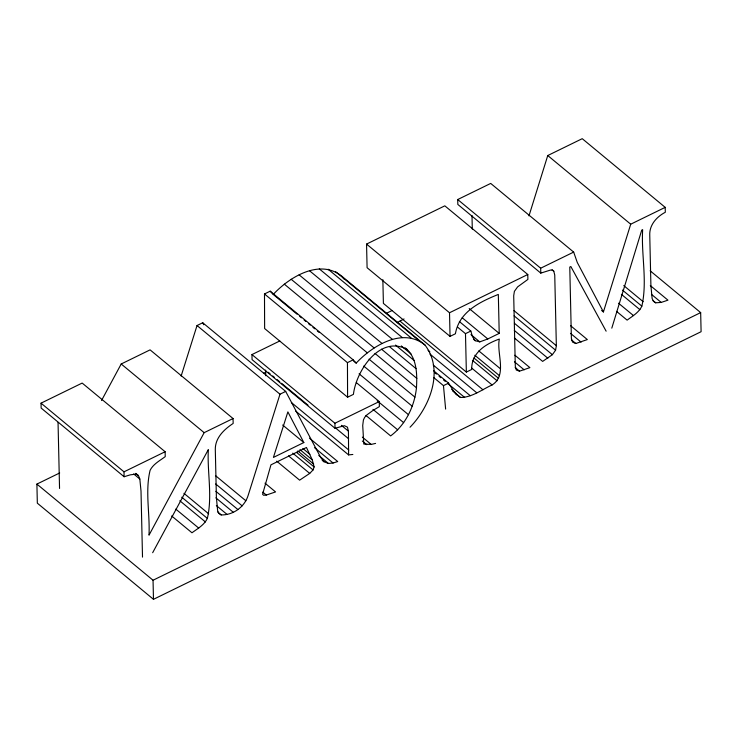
<?xml version="1.0" encoding="UTF-8"?>
<svg xmlns="http://www.w3.org/2000/svg" width="738" height="738" viewBox="0 0 738 738"><rect width="100%" height="100%" fill="white"/><g stroke="black" fill="none" stroke-linecap="round" stroke-linejoin="round"><path stroke-width="1.11" d="M352.847 454.47L348.604 454.903L348.428 431.167L347.441 427.145L344.342 425.697L335.034 428.289L252.073 359.618L251.953 354.572L279.794 340.965M365.928 415.457L390.642 435.909C405.78 424.571 414.488 406.334 416.472 387.773C417.247 374.046 417.025 357.247 405.263 347.921M171.668 515.973L191.972 532.771C197.572 528.666 204.352 524.949 207.35 518.38C212.609 495.973 207.129 472.394 208.319 449.626L152.655 552.716M616.525 311.362L627.115 320.126C632.503 316.122 638.96 312.478 641.848 306.15C647.549 281.224 641.138 254.988 642.65 229.693L641.719 230.145L611.802 328.152M455.3 393.492L460.521 397.487C472.108 397.45 481.905 389.553 492.089 384.959C507.615 375.347 496.323 353.271 499.34 339.056C485.604 343.917 471.241 352.967 471.702 369.461L466.361 372.072L383.4 303.401L382.856 279.674M514.414 338.022L542.651 361.399L552.375 354.692L555.585 350.19L556.351 345.698L554.745 275.025L553.795 271.224L552.024 269.767M528.98 215.856L547.753 155.534L582.236 138.679L665.196 207.36L665.316 212.258C656.617 216.787 649.172 225.062 649.763 235.431L650.907 285.588L652.134 298.539L653.536 301.381L655.695 302.811L661.193 302.423L667.955 300.163L650.307 285.56M601.645 310.486L603.416 311.953L630.713 224.204L665.196 207.36M181.133 376.048L197.028 325.532L202.729 322.746L285.689 391.417L320.781 457.606L323.973 461.739L328.475 463.482L333.078 463.012L337.727 461.545L309.49 438.169M285.689 391.417L279.988 394.203L248.199 495.244C244.684 506.858 233.337 515.17 221.188 514.94L219.029 513.519L217.627 510.705L216.4 497.578L215.302 449.285C215.21 437.745 224.214 429.341 233.162 423.446L233.051 418.538L150.091 349.867L121.198 363.991L101.53 400.531M276.695 461.167L299.637 480.161L309.72 473.418L313.05 469.94L314.111 466.942L312.294 459.866L306.454 447.486L270.957 464.839L262.58 494.294L263.531 495.244L266.307 495.05L275.569 491.923L264.979 483.159M233.051 418.538L204.158 432.662L149.002 535.179C150.054 513.713 144.989 491.462 150.091 470.337C153.19 464.091 159.832 460.66 165.238 456.637L165.127 451.739L82.167 383.068L41.033 403.16L41.144 408.068L124.113 476.739L130.266 474.848L136.226 474.1L138.43 475.576L139.833 479.045L141.013 491.047L142.508 557.125M410.033 427.228C430.014 406.749 444.239 370.31 425.023 345.08L342.054 276.409C320.043 258.263 289.508 276.971 273.217 294.444L270.191 291.178L264.49 293.964L264.628 328.539L347.589 397.219L353.428 394.36C356.177 370.827 379.876 334.738 407.025 349.388M353.53 360.928L356.177 363.124C372.469 345.652 403.003 326.934 425.023 345.08M396.915 322.635L404.064 318.973M473.464 339.24L475.235 340.707L479.765 341.879L487.8 338.963L499.211 333.391L498.325 294.425C479.801 301.907 459.174 311.805 455.401 333.77L450.051 336.38L367.09 267.709L366.555 244.084L444.82 205.837L527.781 274.508L527.891 279.416L517.615 286.888L514.395 291.353L513.703 295.781L515.299 366.242L516.286 370.024L519.524 371.168L529.893 367.635L514.893 355.218M553.795 271.224L552.513 270.182L550.456 270.071L540.788 273.115L457.828 204.435L457.717 199.537L490.705 183.421L573.666 252.092L577.282 262.479L603.416 311.953M650.132 270.781L700.666 312.617L701.1 331.703L153.476 599.321L37.334 503.178L36.9 484.091L59.677 472.966M263.604 373.299L265.68 372.293M386.795 313.106L391.97 310.569M124.113 476.739L124.002 471.831L165.127 451.739M347.589 397.219L347.45 362.635L353.151 359.849L356.177 363.124M450.051 336.38L449.516 312.755L527.781 274.508M540.788 273.115L540.677 268.208L573.666 252.092M466.361 372.072L465.484 333.659L470.835 331.048L472.44 336.657L475.235 340.707M335.034 428.289L334.914 423.243L379.249 401.583L356.306 382.588M303.835 442.551L273.42 457.422L287.875 411.887L303.835 442.551L282.654 425.023M433.75 377.598L443.464 385.633L448.593 383.133L453.418 390.799L457.071 394.959M153.476 599.321L153.043 580.234L700.666 312.617M606.129 331.178L570.843 266.529L569.773 267.055L571.387 338.345L572.522 342.091L575.825 343.511L587.337 339.563L570.575 325.679M379.249 401.583L379.369 406.62L373.068 410.365L366.731 415.033L364.627 417.413L363.419 419.968L362.718 425.512L363.788 444.064L371.186 444.424L375.577 443.409M547.753 155.534L630.713 224.204M651.488 294.388L661.193 302.423M653.047 300.615L655.695 302.811M623.748 285.597L643.167 301.667M622.429 290.08L641.848 306.15M621.387 294.333L639.92 309.674M618.49 303.189L633.499 315.606M457.717 199.537L540.677 268.208M570.502 333.364L581.092 342.128M571.415 339.858L575.825 343.511M513.989 310.633L556.351 345.698M514.1 315.855L555.585 350.19M514.423 323.281L552.375 354.692M514.303 330.44L547.836 358.207M469.202 308.549L499.211 333.391M462.209 317.774L487.8 338.963M514.469 361.795L524.174 369.839M366.555 244.084L449.516 312.755M515.115 367.515L519.524 371.168M459.359 321.556L470.835 331.048M470.936 334.572L479.765 341.879M457.542 327.091L465.484 333.659M478.824 350.901L500.004 368.437M474.811 355.255L499.515 375.716M473.916 357.958L498.63 378.419M472.403 360.338L497.117 380.799M471.794 368.151L492.089 384.959M400.014 321.122L482.975 389.793M335.689 271.75L418.649 340.421M428.068 350.31L429.83 351.768M328.133 269.232L411.094 337.903M429.996 354.111L476.776 392.828M319.305 268.89L402.265 337.561M433.215 365.033L470.281 395.716M433.593 370.707L448.593 383.133M434.654 372.616L436.426 374.074M439.073 376.269L440.835 377.727M443.483 379.922L445.245 381.38M447.892 383.575L464.663 397.45M401.315 345.919L411.029 353.954M309.536 270.754L392.496 339.425M451.647 389.332L453.418 390.799M452.579 390.909L460.521 397.487M395.522 345.08L414.055 360.421M389.553 346.712L416.029 368.631M299.148 274.859L382.109 343.53M381.546 349.194L416.85 378.419M291.159 279.268L374.12 347.939M374.996 353.437L416.472 387.773M284.296 284.139L367.266 352.819M369.037 359.157L414.931 397.145M363.714 366.057L412.256 406.241M270.191 291.178L353.151 359.849M273.217 294.444L297.045 314.176M299.693 316.362L301.464 317.829M304.111 320.015L305.873 321.482M308.521 323.668L310.283 325.135M312.94 327.321L314.702 328.779M317.349 330.975L319.111 332.432M264.49 293.964L347.45 362.635M359.083 373.815L408.511 414.719M377.173 400.734L403.658 422.653M372.958 409.35L397.662 429.811M362.367 437.117L371.186 444.424M362.312 441.01L366.731 444.663M341.371 425.328L348.428 431.167M251.953 354.572L334.914 423.243M268.291 372.293L270.053 373.751M272.7 375.937L274.462 377.404M277.11 379.59L279.757 381.786M281.529 383.243L308.004 405.162M335.366 427.809L348.604 438.769M291.381 402.524L348.751 450.014M197.028 325.532L279.988 394.203M295.652 411.066L348.604 454.903M314.545 447.671L333.078 463.012M318.77 455.447L328.475 463.482M322.202 460.272L323.973 461.739M302.838 448.483L309.895 454.331M299.942 449.636L312.294 459.866M297.801 450.918L313.687 464.073M296.464 452.329L314.111 466.942M292.746 453.132L313.05 469.94M288.54 455.881L309.72 473.418M121.198 363.991L204.158 432.662M262.774 492.126L266.307 495.05M215.865 475.936L245.874 500.779M215.69 483.953L242.165 505.871M215.865 491.324L237.931 509.58M215.874 497.855L233.522 512.467M216.345 505.558L226.935 514.321M217.655 512.015L221.188 514.94M183.947 493.335L208.66 513.796M181.751 497.2L207.35 518.38M179.823 500.761L205.422 521.941M135.783 473.381L138.43 475.576M133.661 473.925L139.833 479.045M175.764 509.091L198.707 528.085M41.033 403.16L124.002 471.831M36.9 484.091L153.043 580.234M342.054 276.409L343.862 278.918M202.729 322.746L203.78 324.748M443.464 385.633L445.632 409.101M471.988 215.468L472.302 229.149M58.044 422.367L59.547 488.455M265.643 370.098L265.717 375.716"/></g></svg>
